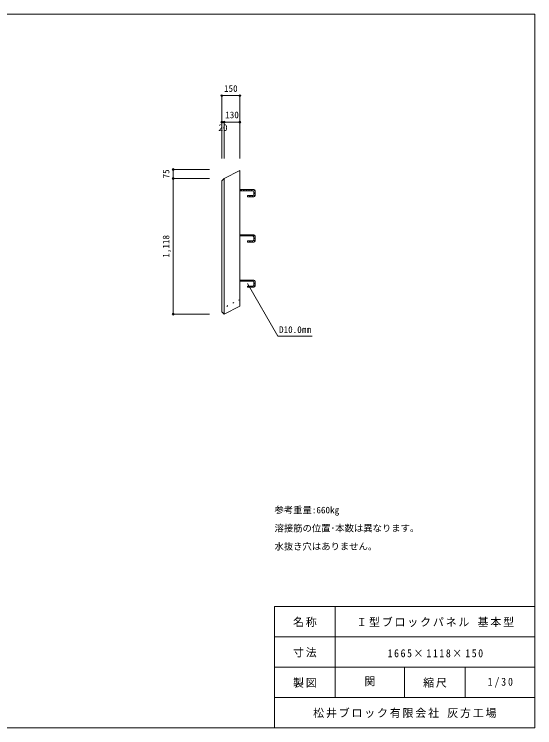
# Model space of a CAD drawing. Units: millimetres, scale not verified. Extents: x 165 to 8745, y 210 to 6090.
# Drawn here: x 4455 to 8745, y 210 to 6090 of the extents above; entities that cross this region are included whole.
import ezdxf
from ezdxf.enums import TextEntityAlignment as Align

# ---------------------------------------------------------------- set-up
doc = ezdxf.new("R2010")
doc.units = ezdxf.units.MM
doc.header["$LTSCALE"] = 30
doc.header["$PDMODE"] = 32
doc.header["$PDSIZE"] = 15
doc.linetypes.add('DOTTED', pattern=[1.75, 0.25, -1.5])
for name, color, linetype, lineweight in [('_0-0_', 7, 'Continuous', 18), ('_0-1_', 7, 'Continuous', 18), ('_0-2_', 4, 'Continuous', 9)]:
    doc.layers.add(name, color=color, linetype=linetype, lineweight=lineweight)
doc.styles.add('ＭＳ ゴシック', font='')
doc.styles.get('ＭＳ ゴシック').set_extended_font_data('MS Gothic')

msp = doc.modelspace()

# ---------------------------------------------------------------- linework, layer by layer
at = {"layer": '_0-0_'}
for p, q in [((165, 6090), (8745, 6090)), ((8745, 210), (8745, 6090)), ((8745, 1210), (6600, 1210)), ((6600, 210), (6600, 1210)), ((7100, 460), (7100, 1210)), ((8745, 960), (6600, 960)), ((8745, 960), (6600, 960)), ((8745, 710), (6600, 710)), ((7672.5, 460), (7672.5, 710)), ((8172.5, 460), (8172.5, 710)), ((8745, 460), (6600, 460)), ((8745, 210), (165, 210))]:
    msp.add_line(p, q, dxfattribs=at)
at = {"layer": '_0-1_'}
for p, q in [((6185.07, 4736.62), (6315.07, 4801.62)), ((6315.07, 4801.62), (6315.07, 3683.59)), ((6185.07, 4736.62), (6165.07, 4716.62)), ((6165.07, 4716.62), (6165.07, 3638.59)), ((6185.07, 4736.62), (6185.07, 3618.59)), ((6315.07, 4645.29), (6430.07, 4645.29)), ((6321.1, 4645.29), (6331.1, 4635.29)), ((6342.31, 4645.29), (6352.31, 4635.29)), ((6363.52, 4645.29), (6373.52, 4635.29)), ((6384.74, 4645.29), (6394.74, 4635.29)), ((6405.95, 4645.29), (6415.95, 4635.29)), ((6427.16, 4645.29), (6440.07, 4632.38)), ((6315.07, 4635.29), (6420.07, 4635.29)), ((6377.57, 4595.29), (6377.57, 4585.29)), ((6377.57, 4595.29), (6420.07, 4595.29)), ((6377.57, 4588.82), (6381.1, 4585.29)), ((6392.31, 4595.29), (6402.31, 4585.29)), ((6413.52, 4595.29), (6423.52, 4585.29)), ((6430.07, 4625.29), (6430.07, 4605.29)), ((6430.07, 4621.17), (6440.07, 4611.17)), ((6430.07, 4599.96), (6439.08, 4590.95)), ((6440.07, 4635.29), (6440.07, 4595.29)), ((6377.57, 4585.29), (6430.07, 4585.29)), ((6315.07, 4272.61), (6430.07, 4272.61)), ((6315.07, 4262.61), (6420.07, 4262.61)), ((6321.1, 4272.61), (6331.1, 4262.61)), ((6342.31, 4272.61), (6352.31, 4262.61)), ((6363.52, 4272.61), (6373.52, 4262.61)), ((6384.74, 4272.61), (6394.74, 4262.61)), ((6405.95, 4272.61), (6415.95, 4262.61)), ((6427.16, 4272.61), (6440.07, 4259.7)), ((6430.07, 4252.61), (6430.07, 4232.61)), ((6430.07, 4248.49), (6440.07, 4238.49)), ((6440.07, 4262.61), (6440.07, 4222.61)), ((6377.57, 4222.61), (6377.57, 4212.61)), ((6377.57, 4222.61), (6420.07, 4222.61)), ((6377.57, 4216.14), (6381.1, 4212.61)), ((6377.57, 4212.61), (6430.07, 4212.61)), ((6392.31, 4222.61), (6402.31, 4212.61)), ((6413.52, 4222.61), (6423.52, 4212.61)), ((6430.07, 4227.28), (6439.08, 4218.27)), ((6315.07, 3899.93), (6430.07, 3899.93)), ((6315.07, 3889.93), (6420.07, 3889.93)), ((6321.1, 3899.93), (6331.1, 3889.93)), ((6342.31, 3899.93), (6352.31, 3889.93)), ((6363.52, 3899.93), (6373.52, 3889.93)), ((6384.74, 3899.93), (6394.74, 3889.93)), ((6405.95, 3899.93), (6415.95, 3889.93)), ((6427.16, 3899.93), (6440.07, 3887.03)), ((6440.07, 3889.93), (6440.07, 3849.93)), ((6377.57, 3849.93), (6377.57, 3839.93)), ((6377.57, 3849.93), (6420.07, 3849.93)), ((6377.57, 3843.46), (6381.1, 3839.93)), ((6377.57, 3839.93), (6430.07, 3839.93)), ((6392.31, 3849.93), (6402.31, 3839.93)), ((6413.52, 3849.93), (6423.52, 3839.93)), ((6430.07, 3879.93), (6430.07, 3859.93)), ((6430.07, 3875.81), (6440.07, 3865.81)), ((6430.07, 3854.6), (6439.08, 3845.59)), ((6185.07, 3618.59), (6315.07, 3683.59)), ((6185.07, 3618.59), (6165.07, 3638.59))]:
    msp.add_line(p, q, dxfattribs=at)
at = {"layer": '_0-1_', "linetype": 'DOTTED'}
for q in [(6315.07, 3739.49), (6214.26, 3633.19)]:
    msp.add_line((6209.79, 3686.85), q, dxfattribs=at)
at = {"layer": '_0-1_'}
for centre, start, end in [((6430.07, 4635.29), 0, 90), ((6420.07, 4625.29), 0, 90), ((6420.07, 4605.29), 270, 0), ((6430.07, 4595.29), 270, 0), ((6420.07, 4252.61), 0, 90), ((6430.07, 4262.61), 0, 90), ((6420.07, 4232.61), 270, 0), ((6430.07, 4222.61), 270, 0), ((6420.07, 3879.93), 0, 90), ((6430.07, 3889.93), 0, 90), ((6420.07, 3859.93), 270, 0), ((6430.07, 3849.93), 270, 0)]:
    msp.add_arc(centre, 10, start, end, dxfattribs=at)
at = {"layer": '_0-2_'}
for p, q in [((6165.07, 5419.21), (6165.07, 4901.62)), ((6165.07, 5419.21), (6315.07, 5419.21)), ((6315.07, 5419.21), (6315.07, 4901.62)), ((6165.07, 5201.62), (6315.07, 5201.62)), ((6185.07, 5201.62), (6185.07, 4901.62)), ((5765.07, 3618.62), (5765.07, 4811.66)), ((5765.07, 4811.66), (6065.07, 4811.66)), ((5765.07, 4736.66), (6065.07, 4736.66)), ((5765.07, 3618.62), (6065.07, 3618.62))]:
    msp.add_line(p, q, dxfattribs=at)
at = {"layer": '_0-2_', "color": 7, "lineweight": 18}
for p, q in [((6377.57, 3869.93), (6627.57, 3436.92)), ((6627.57, 3436.92), (6910.07, 3436.92))]:
    msp.add_line(p, q, dxfattribs=at)
at = {"layer": '_0-2_'}
for p in [(6165.07, 5419.21), (6315.07, 5419.21), (6165.07, 5201.62), (6185.07, 5201.62), (6315.07, 5201.62), (5765.07, 4811.66), (5765.07, 4736.66), (5765.07, 3618.62)]:
    msp.add_point(p, dxfattribs=at)

# ---------------------------------------------------------------- texts
at = {"layer": '_0-0_', "style": 'ＭＳ ゴシック'}
msp.add_text('関', height=65.98, dxfattribs=at).set_placement((7341.25, 540), align=Align.BOTTOM_LEFT)
at = {"layer": '_0-0_', "char_height": 65.98, "attachment_point": 7, "style": 'ＭＳ ゴシック'}
for s, insert in [('\\T1.17;名称', (6752.5, 1040)), ('\\T1.17;Ｉ型ブロックパネル\\~基本型', (7273.75, 1040)), ('\\T1.17;寸法', (6752.5, 790)), ('\\T1.32;\\W0.9;1665×1118×150', (7532.5, 790)), ('\\T1.17;製図', (6752.5, 540)), ('\\T1.17;縮尺', (7825, 540)), ('\\T1.38;\\W0.9;1/30', (8357.5, 540)), ('\\T1.17;松井ブロック有限会社\\~灰方工場', (6918.75, 290))]:
    msp.add_mtext(s, dxfattribs=dict(at, insert=insert))
at = {"layer": '_0-2_', "style": 'ＭＳ ゴシック'}
for s, p in [('150', (6183.82, 5434.21)), ('130', (6193.82, 5216.62)), ('20', (6137.57, 5111.62)), ('D10.0㎜', (6637.57, 3446.92)), ('参考重量:660㎏', (6600, 1960)), ('溶接筋の位置･本数は異なります。', (6600, 1810)), ('水抜き穴はありません。', (6600, 1660))]:
    msp.add_text(s, height=54.99, dxfattribs=at).set_placement(p, align=Align.BOTTOM_LEFT)
for s, p in [('75', (5750.07, 4736.66)), ('1,118', (5750.07, 4083.89))]:
    msp.add_text(s, height=54.99, rotation=90, dxfattribs=at).set_placement(p, align=Align.BOTTOM_LEFT)

doc.saveas('drawing.dxf')
